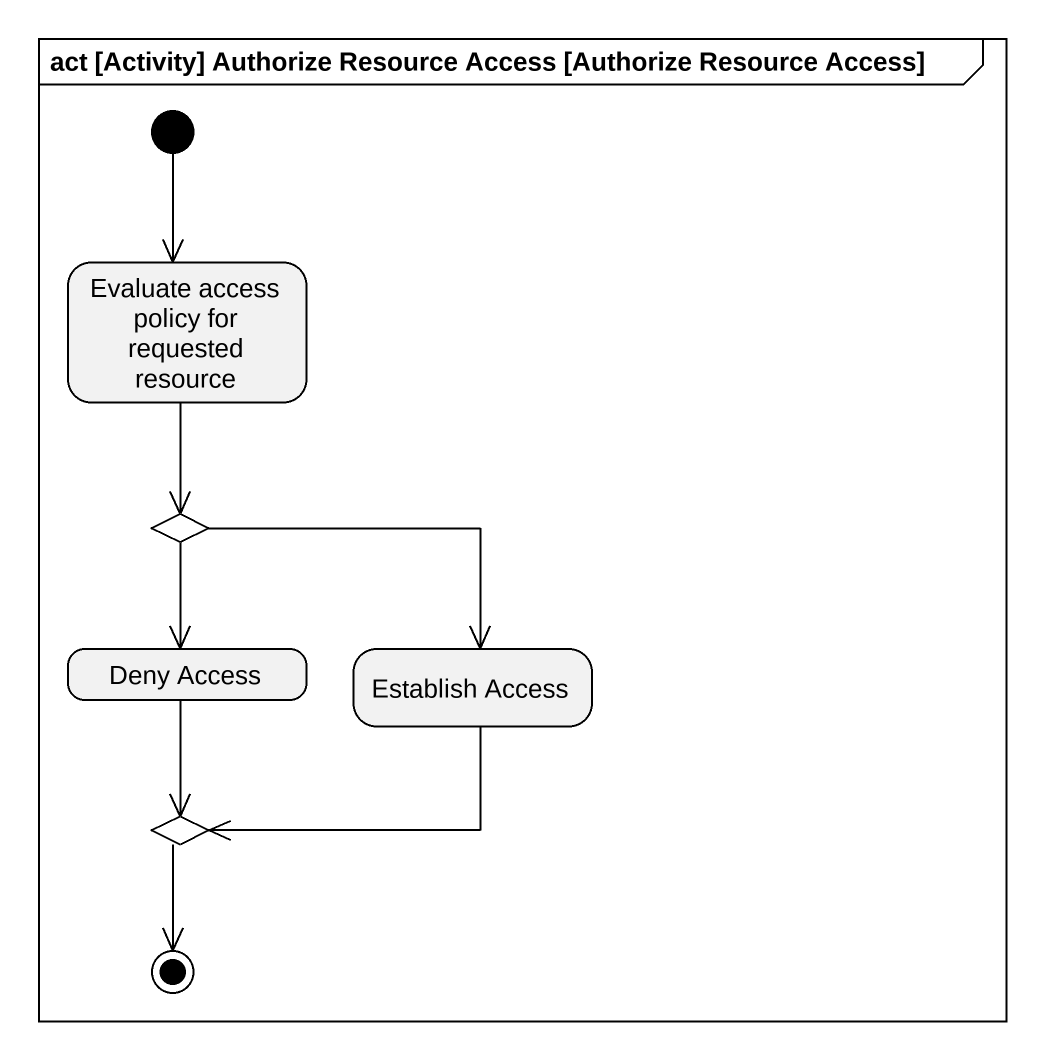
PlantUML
@startuml
mainframe act [Activity] Authorize Resource Access [Authorize Resource Access]
hide empty description
state "Evaluate access policy for requested resource" as Evaluate_access_policy_for
state choice1 <<choice>>
state "Deny Access" as Deny_Access
state "Establish Access" as Establish_Access
state choice2 <<choice>>
[*] --> Evaluate_access_policy_for
Evaluate_access_policy_for --> choice1
choice1 --> Deny_Access
choice1 -right-> Establish_Access
Deny_Access --> choice2
Establish_Access -left-> choice2
choice2 --> [*]
@enduml
